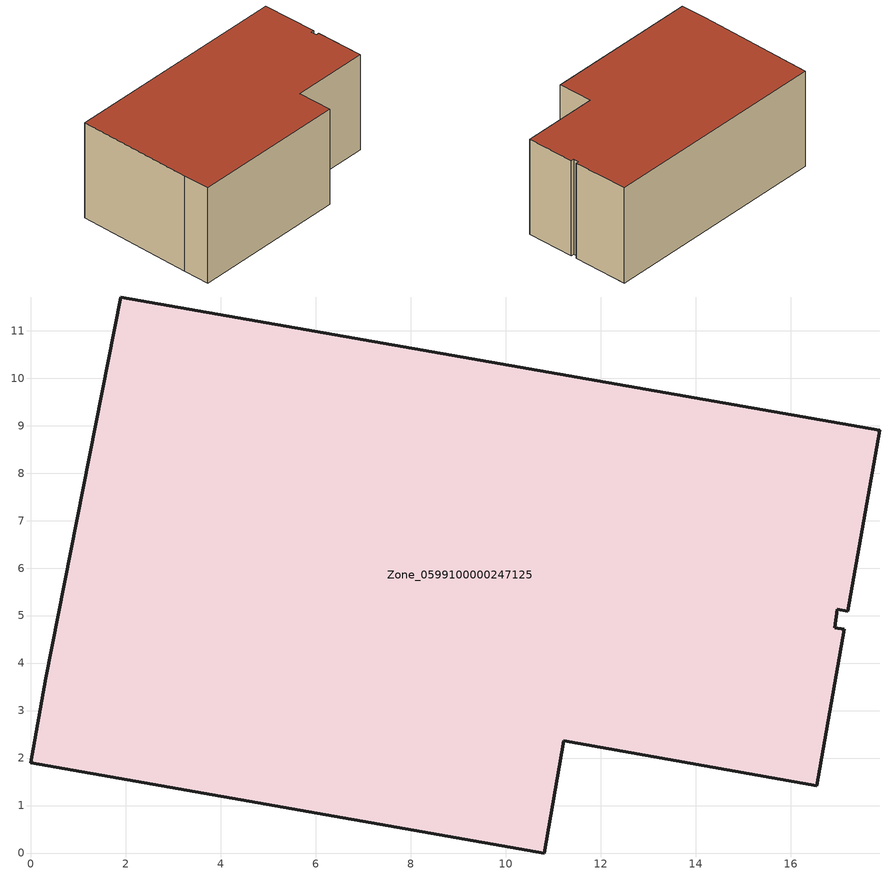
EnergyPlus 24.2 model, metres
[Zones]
Zone_0599100000247125
 floor ground (C_G): 16.98,5.13 16.93,4.75 17.13,4.71 16.55,1.42 11.22,2.36 10.81,0 0,1.9 0.31,3.68 1.9,11.71 17.87,8.9 17.2,5.09 z0
 wall outside (C_F): 0,1.9 10.81,0 11.22,2.36 16.55,1.42 17.13,4.71 16.93,4.75 16.98,5.13 17.2,5.09 17.87,8.9 1.9,11.71 0.31,3.68 0,1.9 z0:6.96
 roof outside (C_R): 16.93,4.75 16.98,5.13 17.2,5.09 17.87,8.9 1.9,11.71 0.31,3.68 0,1.9 10.81,0 11.22,2.36 16.55,1.42 17.13,4.71 z6.96
[BUILDING]
Pand.0599100000247125: North Axis=0; Terrain=City; Loads Convergence Tolerance Value=0.04; Temperature Convergence Tolerance Value=0.4; Solar Distribution=FullExterior; Maximum Number of Warmup Days=25; Minimum Number of Warmup Days=1
[Site:Location]
Rotterdam.The.Hague.AP_ZH_NLD Design_Conditions: Latitude=51.96; Longitude=4.45; Time Zone=1; Elevation=-4.5
[SITE:GROUNDTEMPERATURE:BUILDINGSURFACE]
18, 18, 18, 18, 18, 18, 18, 18, 18, 18, 18, 18
[MATERIAL] Thermal Absorptance=0.9; Solar Absorptance=0.7; Visible Absorptance=0.7
Name | Roughness | Thickness | Conductivity | Density | Specific Heat
G.D.1975-1991 | MediumSmooth | 0.15 | 0.288461 | 540 | 1210
F.D.1975-1991 | Rough | 0.3 | 0.230769 | 1920 | 840
R.D.1975-1991 | MediumRough | 0.2 | 0.153846 | 1500 | 1000
[CONSTRUCTION]
C_G: G.D.1975-1991
C_F: F.D.1975-1991
C_R: R.D.1975-1991
[ZONE]
Zone_0599100000247125: Type=1; Multiplier=1; Ceiling Height=Autocalculate; Volume=Autocalculate; Floor Area=autocalculate; Part of Total Floor Area=Yes
[ZONEINFILTRATION:DESIGNFLOWRATE]
Infil_Zone_0599100000247125: Zone or ZoneList or Space or SpaceList=Zone_0599100000247125; Schedule=AlwaysOn; Design Flow Rate Calculation Method=Flow/Area; Flow Rate per Floor Area=0.0042; Constant Term Coefficient=1; Temperature Term Coefficient=0; Velocity Term Coefficient=0; Velocity Squared Term Coefficient=0
[HVACTEMPLATE:ZONE:IDEALLOADSAIRSYSTEM]
Zone_0599100000247125: Maximum Heating Supply Air Temperature=50; Minimum Cooling Supply Air Temperature=13; Maximum Heating Supply Air Humidity Ratio=0.0156; Minimum Cooling Supply Air Humidity Ratio=0.0077; Heating Limit=NoLimit; Cooling Limit=NoLimit; Dehumidification Control Type=ConstantSensibleHeatRatio; Cooling Sensible Heat Ratio=0.7; Dehumidification Setpoint=60; Humidification Control Type=None; Humidification Setpoint=30; Outdoor Air Method=None; Outdoor Air Flow Rate per Person=0.00944; Outdoor Air Flow Rate per Zone Floor Area=0; Outdoor Air Flow Rate per Zone=0; Demand Controlled Ventilation Type=None; Outdoor Air Economizer Type=NoEconomizer; Heat Recovery Type=None; Sensible Heat Recovery Effectiveness=0.7; Latent Heat Recovery Effectiveness=0.65
[ZONECONTROL:THERMOSTAT]
ThermostatControl_Zone_0599100000247125: Zone or ZoneList=Zone_0599100000247125; Control Type Schedule=DualSetpointControlType; Control 1=Thermostat_Zone_0599100000247125; Temperature Difference Between Cutout And Setpoint=0
[THERMOSTATSETPOINT:DUALSETPOINT]
Thermostat_Zone_0599100000247125: Heating Setpoint Temperature Schedule=HeatingSetpoint_Zone_0599100000247125; Cooling Setpoint Temperature Schedule=CoolingSetpoint_Zone_0599100000247125
[SCHEDULE:COMPACT]
HeatingSetpoint_Zone_0599100000247125: Through: 12/31, For: AllDays, Until: 24:00, 21
CoolingSetpoint_Zone_0599100000247125: Through: 12/31, For: AllDays, Until: 24:00, 24
DualSetpointControlType: Through: 12/31, For: AllDays, Until: 24:00, 4
AlwaysOn: Through: 12/31, For: AllDays, Until: 24:00, 1
